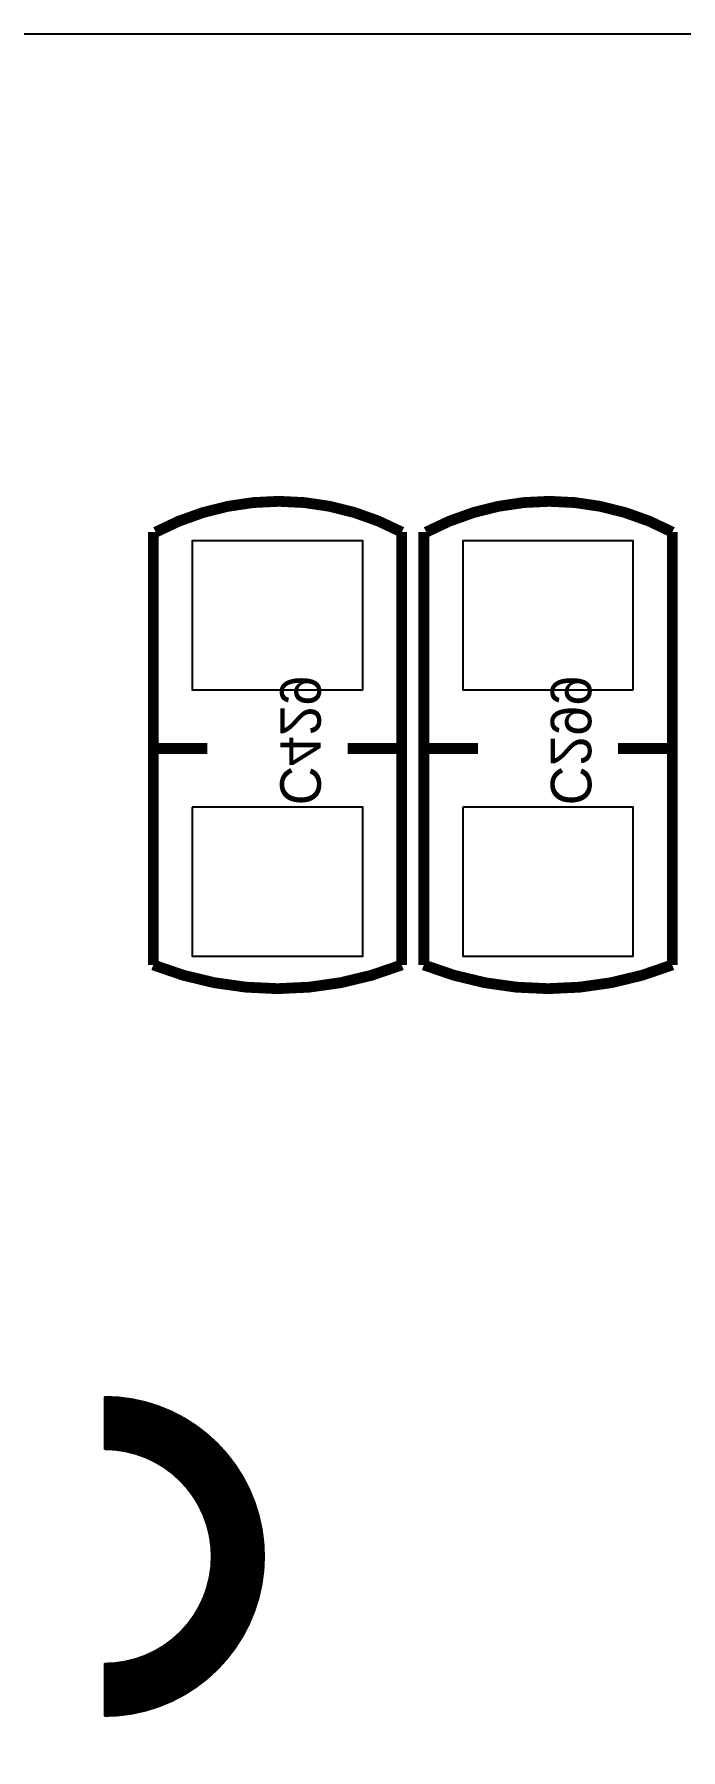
# Model space of a CAD drawing. Extents: x -91 to 82, y -70 to 91.
# Drawn here: x 26.56 to 32.63, y 36.4 to 52.5 of the extents above; entities that cross this region are included whole.
import ezdxf

# ---------------------------------------------------------------- set-up
doc = ezdxf.new("R2010")
doc.units = 0
for name, color, linetype in [('BG_OUTLINE', 254, 'CONTINUOUS'), ('BG_SILKSCREEN_BOTTOM', 6, 'CONTINUOUS'), ('PG_SILKSCREEN_BOTTOM', 143, 'CONTINUOUS'), ('PIN_BOTTOM', 1, 'CONTINUOUS'), ('RD_ASSEMBLY_BOTTOM', 2, 'CONTINUOUS')]:
    doc.layers.add(name, color=color, linetype=linetype)

msp = doc.modelspace()

# ---------------------------------------------------------------- linework, layer by layer
at = {"layer": 'BG_OUTLINE'}
msp.add_lwpolyline([(78.49997, -3.50012, 0.414214), (81.499964, -0.500126), (81.499964, 49.500028, 0.414214), (78.49997, 52.500022), (-0.500126, 52.500022, 0.414214), (-3.50012, 49.500028), (-3.50012, -0.500126, 0.414214), (-0.500126, -3.50012)], format="xyb", close=True, dxfattribs=at)
at = {"layer": 'BG_SILKSCREEN_BOTTOM', "const_width": 0.014986}
for points in [[(27.221942, 36.709604, 0.199107), (28.282646, 37.149278, 0.19909), (28.722066, 38.209982, 0.199098), (28.282646, 39.270686, 0.199106), (27.221942, 39.710106)], [(27.221942, 36.72459, 0.19885), (28.271978, 37.159692, 0.198922), (28.70708, 38.209982, 0.198901), (28.271978, 39.260018, 0.198908), (27.221942, 39.69512)], [(27.221942, 36.73221, 0.198567), (28.26766, 37.164518, 0.198508), (28.699714, 38.209982, 0.19873), (28.26766, 39.254176, 0.199103), (27.221942, 39.688008)], [(27.221942, 36.73983, 0.198885), (28.261564, 37.170614, 0.198885), (28.692094, 38.209982, 0.19887), (28.261564, 39.249604, 0.198873), (27.221942, 39.680134)], [(27.221942, 36.747196, 0.198325), (28.256992, 37.174678, 0.198349), (28.684728, 38.209982, 0.198754), (28.256992, 39.243508, 0.199151), (27.221942, 39.673022)], [(27.221942, 36.754816, 0.198749), (28.25115, 37.180774, 0.198705), (28.677108, 38.209982, 0.198713), (28.25115, 39.23919, 0.198727), (27.221942, 39.665402)], [(27.221942, 36.762182, 0.198349), (28.246578, 37.185346, 0.198353), (28.669742, 38.209982, 0.198509), (28.246578, 39.233094, 0.198903), (27.221942, 39.657782)], [(27.221942, 36.769802, 0.198667), (28.240482, 37.191188, 0.198735), (28.662122, 38.209982, 0.198706), (28.240482, 39.228522, 0.19872), (27.221942, 39.650416)], [(27.221942, 36.777422, 0.198537), (28.23464, 37.196014, 0.198885), (28.654502, 38.209982, 0.199098), (28.23464, 39.22268, 0.199094), (27.221942, 39.642542)], [(27.221942, 36.784788, 0.198723), (28.230068, 37.20211, 0.198662), (28.647136, 38.209982, 0.198691), (28.230068, 39.218108, 0.198699), (27.221942, 39.635176)], [(27.221942, 36.792408, 0.198437), (28.223972, 37.206174, 0.198962), (28.639516, 38.209982, 0.199129), (28.223972, 39.212012, 0.199143), (27.221942, 39.62781)], [(27.221942, 36.799774, 0.198591), (28.219654, 37.212524, 0.198454), (28.63215, 38.209982, 0.198959), (28.219654, 39.206424, 0.199298), (27.221942, 39.62019)], [(27.221942, 36.80714, 0.199146), (28.213558, 37.21862, 0.199047), (28.62453, 38.209982, 0.199094), (28.213558, 39.201598, 0.199109), (27.221942, 39.612824)], [(27.226514, 36.747196, 0.414184), (28.704032, 38.225222, 0.199304), (28.270454, 39.269416, 0.199219), (27.226514, 39.70274)], [(27.23388, 36.72459, 0.198921), (28.28417, 37.159692, 0.198923), (28.719018, 38.209982, 0.414197), (27.23388, 39.69512)], [(27.221942, 36.815014, 0.198484), (28.208986, 37.222684, 0.198561), (28.617164, 38.209982, 0.198901), (28.208986, 39.195502, 0.199312), (27.221942, 39.605204)], [(27.221942, 36.822126, 0.198892), (28.203144, 37.22878, 0.414176), (28.203144, 39.191184, 0.198909), (27.221942, 39.597584)], [(27.221942, 36.829746, 0.198511), (28.198572, 37.233606, 0.198449), (28.602178, 38.209982, 0.198701), (28.198572, 39.185088, 0.199115), (27.221942, 39.590218)], [(27.221942, 36.837112, 0.19885), (28.192476, 37.239194, 0.198946), (28.594558, 38.209982, 0.198963), (28.192476, 39.180516, 0.198971), (27.221942, 39.582598)], [(27.221942, 36.844732, 0.198341), (28.188158, 37.24402, 0.198245), (28.587192, 38.209982, 0.198726), (28.188158, 39.174674, 0.199139), (27.221942, 39.575232)], [(27.221942, 36.852606, 0.198941), (28.182062, 37.250116, 0.198883), (28.579572, 38.209982, 0.198931), (28.182062, 39.170102, 0.198939), (27.221942, 39.567612)], [(27.221942, 36.859718, 0.198277), (28.17749, 37.25418, 0.19835), (28.572206, 38.209982, 0.198513), (28.17749, 39.164006, 0.19893), (27.221942, 39.560246)], [(27.221942, 36.867338, 0.198688), (28.171648, 37.260276, 0.198692), (28.564586, 38.209982, 0.198701), (28.171648, 39.159688, 0.198699), (27.221942, 39.552626)], [(27.221942, 36.874704, 0.198471), (28.165552, 37.264848, 0.198894), (28.55722, 38.209982, 0.199311), (28.165552, 39.153592, 0.199327), (27.221942, 39.545514)], [(27.221942, 36.882324, 0.198624), (28.16098, 37.27069, 0.198699), (28.5496, 38.209982, 0.198755), (28.16098, 39.14902, 0.198761), (27.221942, 39.53764)], [(27.221942, 36.88969, 0.198478), (28.155138, 37.275516, 0.198873), (28.542234, 38.209982, 0.199111), (28.155138, 39.143178, 0.19912), (27.221942, 39.530274)], [(27.221942, 36.89731, 0.198731), (28.150566, 37.281612, 0.198664), (28.534614, 38.209982, 0.198933), (28.150566, 39.137082, 0.199361), (27.221942, 39.522908)], [(27.221942, 36.904676, 0.198239), (28.14447, 37.285676, 0.19874), (28.526994, 38.209982, 0.199104), (28.14447, 39.13251, 0.199111), (27.221942, 39.515034)], [(27.221942, 36.912296, 0.198529), (28.140152, 37.292026, 0.198461), (28.519628, 38.209982, 0.198934), (28.140152, 39.126922, 0.199344), (27.221942, 39.507922)], [(27.221942, 36.919916, 0.199117), (28.134056, 37.298122, 0.199064), (28.512008, 38.209982, 0.199115), (28.134056, 39.122096, 0.199118), (27.221942, 39.500048)], [(27.221942, 36.927282, 0.19841), (28.129484, 37.302186, 0.198487), (28.504642, 38.209982, 0.19867), (28.129484, 39.116, 0.199116), (27.221942, 39.492682)], [(27.221942, 36.934648, 0.19888), (28.123642, 37.308282, 0.198914), (28.497022, 38.209982, 0.198865), (28.123642, 39.111682, 0.198881), (27.221942, 39.485316)], [(27.221942, 36.942522, 0.198503), (28.11907, 37.313108, 0.198441), (28.489656, 38.209982, 0.198727), (28.11907, 39.105586, 0.199178), (27.221942, 39.477696)], [(27.221942, 36.949634, 0.1989), (28.112974, 37.318696, 0.198958), (28.482036, 38.209982, 0.198909), (28.112974, 39.101014, 0.198918), (27.221942, 39.470076)], [(27.221942, 36.957508, 0.198283), (28.108656, 37.323522, 0.19822), (28.47467, 38.209982, 0.198751), (28.108656, 39.095426, 0.199133), (27.221942, 39.46271)], [(27.221942, 36.96462, 0.198926), (28.10256, 37.329618, 0.19885), (28.46705, 38.209982, 0.198887), (28.10256, 39.0906, 0.198896), (27.221942, 39.45509)], [(27.221942, 36.97224, 0.198183), (28.097988, 37.333682, 0.198263), (28.459684, 38.209982, 0.198431), (28.097988, 39.084504, 0.198886), (27.221942, 39.447724)], [(27.221942, 36.980114, 0.198613), (28.092146, 37.339778, 0.4136), (28.092146, 39.080186, 0.198643), (27.221942, 39.440104)], [(27.221942, 36.987226, 0.198516), (28.08605, 37.344604, 0.198902), (28.444698, 38.209982, 0.199127), (28.08605, 39.07409, 0.199131), (27.221942, 39.432738)], [(27.221942, 36.994846, 0.198639), (28.081478, 37.350192, 0.198735), (28.437078, 38.209982, 0.198701), (28.081478, 39.069518, 0.19871), (27.221942, 39.425118)], [(27.221942, 37.002212, 0.198484), (28.075636, 37.355018, 0.198875), (28.429712, 38.209982, 0.199164), (28.075636, 39.063676, 0.199181), (27.221942, 39.418006)], [(27.221942, 37.009832, 0.198485), (28.071064, 37.361114, 0.198375), (28.422092, 38.209982, 0.198888), (28.071064, 39.05758, 0.199342), (27.221942, 39.410132)], [(27.221942, 37.017198, 0.199073), (28.064968, 37.366702, 0.199206), (28.414472, 38.209982, 0.199159), (28.064968, 39.053008, 0.199168), (27.221942, 39.402512)], [(27.221942, 37.024818, 0.198398), (28.06065, 37.371274, 0.198402), (28.407106, 38.209982, 0.198941), (28.06065, 39.04742, 0.199339), (27.221942, 39.395146)], [(27.221942, 37.032184, 0.198901), (28.054554, 37.377624, 0.198881), (28.399486, 38.209982, 0.198937), (28.054554, 39.042594, 0.198938), (27.221942, 39.387526)], [(27.221942, 37.039804, 0.198396), (28.049982, 37.381688, 0.19848), (28.39212, 38.209982, 0.198648), (28.049982, 39.036498, 0.199144), (27.221942, 39.380414)], [(27.221942, 37.047424, 0.414213), (28.3845, 38.209982, 0.198926), (28.04414, 39.03218, 0.198934), (27.221942, 39.37254)], [(27.221942, 37.05479, 0.198233), (28.039568, 37.39261, 0.19812), (28.377134, 38.209982, 0.198671), (28.039568, 39.026084, 0.199165), (27.221942, 39.365174)], [(27.221942, 37.06241, 0.198825), (28.033472, 37.398198, 0.198964), (28.369514, 38.209982, 0.198859), (28.033472, 39.021512, 0.198877), (27.221942, 39.357808)], [(27.221942, 37.069776, 0.19819), (28.029154, 37.403024, 0.198113), (28.362148, 38.209982, 0.198686), (28.029154, 39.015924, 0.199105), (27.221942, 39.350188)], [(27.221942, 37.077142, 0.198705), (28.023058, 37.40912, 0.1986), (28.354528, 38.209982, 0.198658), (28.023058, 39.011098, 0.198676), (27.221942, 39.342822)], [(27.221942, 37.085016, 0.198179), (28.018486, 37.413438, 0.198192), (28.347162, 38.209982, 0.1984), (28.018486, 39.005002, 0.198907), (27.221942, 39.335202)], [(27.221942, 37.092382, 0.198671), (28.012644, 37.41928, 0.198671), (28.339542, 38.209982, 0.198682), (28.012644, 39.000684, 0.198692), (27.221942, 39.327582)], [(27.221942, 37.099748, 0.198425), (28.006548, 37.424106, 0.198853), (28.332176, 38.209982, 0.199149), (28.006548, 38.994588, 0.199159), (27.221942, 39.320216)], [(27.221942, 37.107622, 0.198625), (28.001976, 37.429694, 0.198718), (28.324556, 38.209982, 0.198897), (28.001976, 38.988492, 0.199416), (27.221942, 39.312596)], [(27.221942, 37.114734, 0.198194), (27.996134, 37.43452, 0.198584), (28.31719, 38.209982, 0.199149), (27.996134, 38.984174, 0.199132), (27.221942, 39.30523)], [(27.221942, 37.122608, 0.198478), (27.991562, 37.440616, 0.19832), (28.30957, 38.209982, 0.198925), (27.991562, 38.978078, 0.199451), (27.221942, 39.29761)], [(27.221942, 37.12972, 0.199139), (27.985466, 37.446204, 0.199202), (28.30195, 38.209982, 0.19915), (27.985466, 38.973506, 0.199161), (27.221942, 39.28999)], [(27.221942, 37.13734, 0.198366), (27.980894, 37.450776, 0.198458), (28.294584, 38.209982, 0.19872), (27.980894, 38.967918, 0.19909), (27.221942, 39.282624)], [(27.221942, 37.144706, 0.198911), (27.975052, 37.457126, 0.414101), (27.975052, 38.963092, 0.198899), (27.221942, 39.275004)], [(27.221942, 37.152326, 0.198355), (27.97048, 37.461444, 0.198361), (28.279598, 38.209982, 0.198626), (27.97048, 38.956996, 0.199178), (27.221942, 39.267638)], [(27.221942, 37.159692, 0.198874), (27.964638, 37.467286, 0.198878), (28.271978, 38.209982, 0.19889), (27.964638, 38.952678, 0.1989), (27.221942, 39.260018)], [(27.221942, 37.167312, 0.198208), (27.960066, 37.472112, 0.198041), (28.264612, 38.209982, 0.198651), (27.960066, 38.946582, 0.199208), (27.221942, 39.252906)], [(27.221942, 37.174678, 0.198995), (27.95397, 37.478208, 0.198821), (28.256992, 38.209982, 0.198884), (27.95397, 38.94201, 0.198888), (27.221942, 39.245032)], [(27.221942, 37.182298, 0.198106), (27.949398, 37.482526, 0.198112), (28.249626, 38.209982, 0.198446), (27.949398, 38.936422, 0.198829), (27.221942, 39.23792)], [(27.221942, 37.189918, 0.198635), (27.943556, 37.488622, 0.198573), (28.242006, 38.209982, 0.198636), (27.943556, 38.931596, 0.198622), (27.221942, 39.230046)], [(27.221942, 37.197284, 0.198332), (27.93746, 37.49294, 0.19889), (28.23464, 38.209982, 0.199148), (27.93746, 38.9255, 0.199159), (27.221942, 39.22268)], [(27.221942, 37.204904, 0.198506), (27.932888, 37.498782, 0.198604), (28.22702, 38.209982, 0.198703), (27.932888, 38.920928, 0.198724), (27.221942, 39.215314)]]:
    msp.add_lwpolyline(points, format="xyb", dxfattribs=at)
for points in [[(27.221942, 39.710106), (27.221942, 39.215314)], [(27.221942, 37.204904), (27.221942, 36.709604)]]:
    msp.add_lwpolyline(points, dxfattribs=at)
at = {"layer": 'PG_SILKSCREEN_BOTTOM', "const_width": 0.1016}
for points in [[(30.012894, 45.66793), (30.012894, 47.82693, 0.250008), (27.70378, 47.82693)], [(32.552894, 45.66793), (32.552894, 47.82693, 0.250008), (30.24378, 47.82693)], [(27.680666, 45.66793), (27.680666, 43.76293, 0.190968), (30.012894, 43.76293), (30.012894, 45.66793)], [(30.220666, 45.66793), (30.220666, 43.76293, 0.190968), (32.552894, 43.76293), (32.552894, 45.66793)]]:
    msp.add_lwpolyline(points, format="xyb", dxfattribs=at)
for points in [[(27.680666, 47.82693), (27.680666, 45.54093)], [(30.220666, 47.82693), (30.220666, 45.54093)], [(27.680666, 45.79493), (28.188666, 45.79493)], [(30.012894, 45.79493), (29.504894, 45.79493)], [(30.220666, 45.79493), (30.728666, 45.79493)], [(32.552894, 45.79493), (32.044894, 45.79493)]]:
    msp.add_lwpolyline(points, dxfattribs=at)
at = {"layer": 'PIN_BOTTOM'}
for points in [[(29.64688, 46.346364), (29.64688, 47.743364), (28.04668, 47.743364), (28.04668, 46.346364)], [(32.18688, 46.346364), (32.18688, 47.743364), (30.58668, 47.743364), (30.58668, 46.346364)], [(28.04668, 45.243496), (28.04668, 43.846496), (29.64688, 43.846496), (29.64688, 45.243496)], [(30.58668, 45.243496), (30.58668, 43.846496), (32.18688, 43.846496), (32.18688, 45.243496)]]:
    msp.add_lwpolyline(points, close=True, dxfattribs=at)

# ---------------------------------------------------------------- texts
at = {"layer": 'RD_ASSEMBLY_BOTTOM', "text_generation_flag": 2}
for s, p in [('C429', (28.87218, 45.26153)), ('C299', (31.41218, 45.26153))]:
    msp.add_text(s, height=0.381, rotation=270, dxfattribs=at).set_placement(p)

doc.saveas('drawing.dxf')
